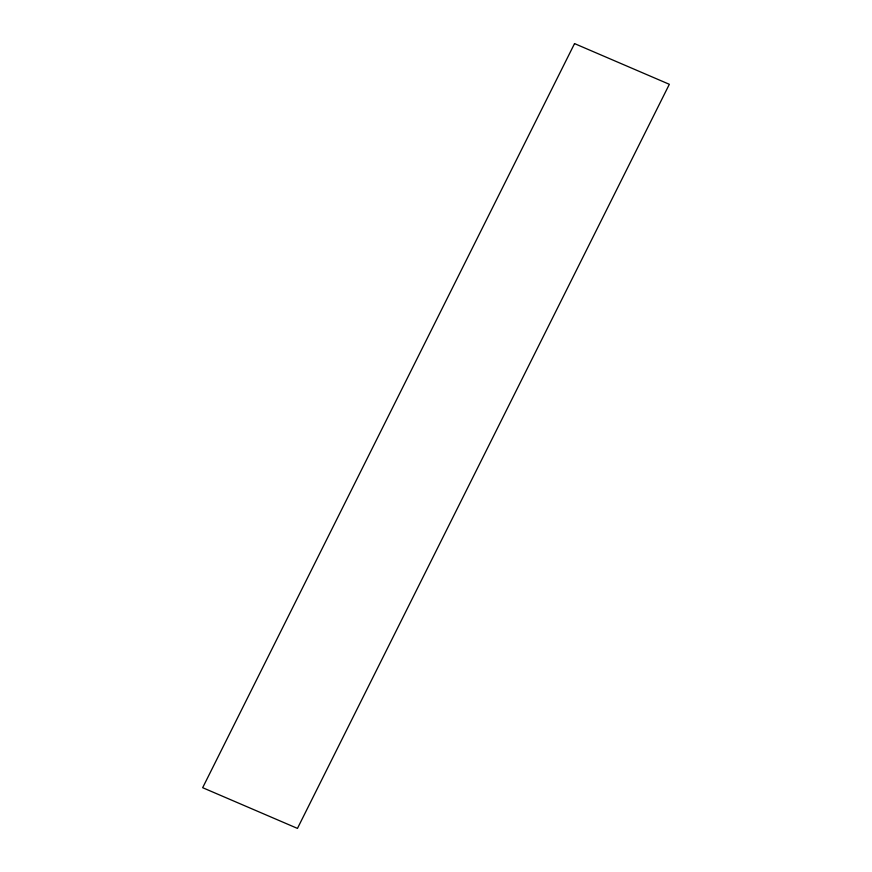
<?xml version="1.0" encoding="UTF-8"?>
<svg xmlns="http://www.w3.org/2000/svg" width="872" height="872" viewBox="0 0 872 872"><rect width="100%" height="100%" fill="white"/><g stroke="black" fill="none" stroke-linecap="round" stroke-linejoin="round"><path stroke-width="1.31" d="M574.539 43.6L202.664 787.699L297.461 828.4L669.336 84.301L574.539 43.6"/></g></svg>
